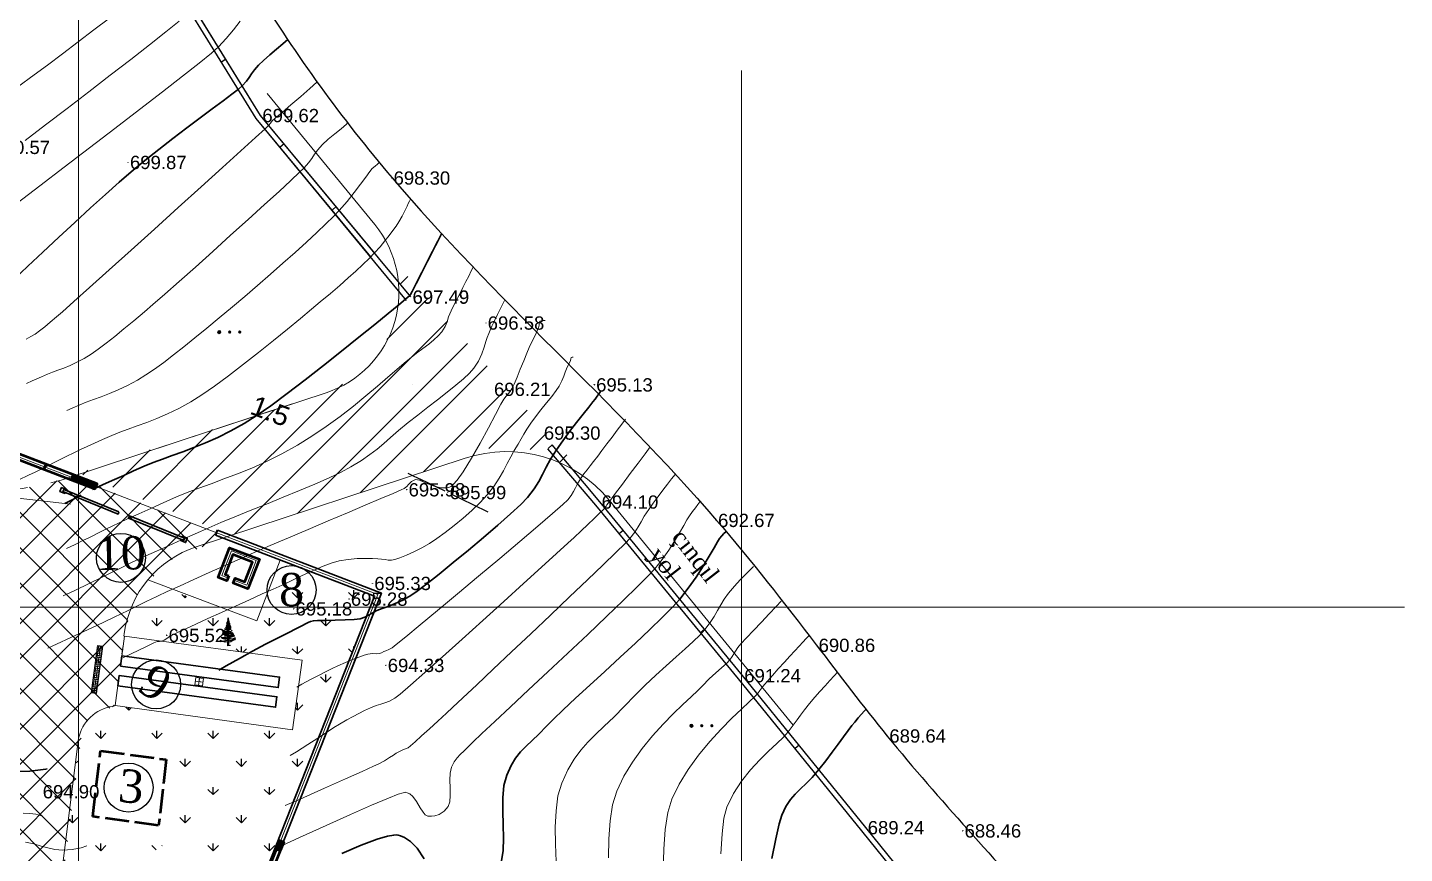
# Model space of a CAD drawing. Header units: feet. Extents: x 3381 to 1374491, y 675186 to 8751562.
# Drawn here: x 686548.5 to 686652.3, y 4375392.6 to 4375454.9 of the extents above; entities that cross this region are included whole.
import ezdxf

# ---------------------------------------------------------------- set-up
doc = ezdxf.new("R2010")
doc.units = ezdxf.units.FT
doc.header["$MEASUREMENT"] = 0
doc.header["$PDMODE"] = 34
doc.header["$PDSIZE"] = 0.01
for name, pattern in [('ACAD_ISO02W100', [15, 12, -3]), ('ACAD_ISO03W100', [30, 12, -18]), ('DUZ', [0])]:
    doc.linetypes.add(name, pattern=pattern)
doc.layers.get('0').update_dxf_attribs({"linetype": 'CONTINUOUS'})
for name, color, linetype in [('0_Point_Height', 2, 'CONTINUOUS'), ('0_Point_Point', 7, 'CONTINUOUS'), ('Aqaclar', 3, 'CONTINUOUS'), ('col bitkisi', 7, 'CONTINUOUS'), ('Layer8', 7, 'CONTINUOUS'), ('Lep-Stolb', 7, 'CONTINUOUS'), ('Yazilar', 7, 'CONTINUOUS'), ('yol', 7, 'CONTINUOUS')]:
    doc.layers.add(name, color=color, linetype=linetype)
for name, color, linetype, lineweight in [('ANA HORIZONTAL', 24, 'CONTINUOUS', 30), ('das tikili', 5, 'CONTINUOUS', 0), ('HORIZANTAL', 24, 'CONTINUOUS', 13), ('km setka', 170, 'CONTINUOUS', 15)]:
    doc.layers.add(name, color=color, linetype=linetype, lineweight=lineweight)
doc.styles.get("Standard").update_dxf_attribs({"font": 'arial.ttf', "height": 2.5})
doc.styles.add('style5', font='ariall.ttf', dxfattribs={"height": 400})

# ---------------------------------------------------------------- blocks, each defined once
blk = doc.blocks.new('gho09')
at = {"layer": 'yol', "lineweight": 20, "ltscale": 0.4}
h = blk.add_hatch(dxfattribs=at)
h.set_pattern_fill('ANGLE', color=256, scale=0.02)
h.set_pattern_definition([(0, (0, 0), (0, 0.1397), [0.1016, -0.0381]), (90, (0, 0), (-0.1397, 0), [0.1016, -0.0381])])
h.paths.add_polyline_path([(6099.17, 5735.75), (6095.58, 5735.75), (6095.58, 5736.15), (6099.17, 5736.15)])
for points in [[(6099.17, 5735.75), (6095.58, 5735.75), (6095.58, 5736.15), (6099.17, 5736.15)], [(6097.79, 5728.49), (6097.22, 5728.49), (6097.22, 5727.9), (6097.79, 5727.9)]]:
    blk.add_lwpolyline(points, close=True, dxfattribs=at)
at = {"layer": 'yol', "lineweight": 30, "ltscale": 0.4}
for points in [[(6096.36, 5734.22), (6096.36, 5722.22), (6097.16, 5722.22), (6097.16, 5734.22)], [(6097.86, 5734.22), (6097.86, 5722.22), (6098.66, 5722.22), (6098.66, 5734.22)]]:
    blk.add_lwpolyline(points, close=True, dxfattribs=at)
at = {"layer": 'yol', "lineweight": 20, "ltscale": 0.4}
blk.add_lwpolyline([(6097.51, 5728.49), (6097.51, 5727.9), (6097.51, 5728.2), (6097.79, 5728.2), (6097.22, 5728.2)], dxfattribs=at)

msp = doc.modelspace()

# ---------------------------------------------------------------- hatches: boundary and pattern name
at = {"lineweight": 15}
h = msp.add_hatch(dxfattribs=at)
h.set_pattern_fill('ANSI31', scale=18)
h.set_pattern_definition([(45, (3.5065, 27.466), (-1.5909902577, 1.5909902577), [])])
edge = h.paths.add_edge_path()
edge.add_line((686551.918, 4375421.167), (686570.985, 4375427.349))
edge.add_line((686570.985, 4375427.349), (686573.404, 4375428.64))
edge.add_line((686573.404, 4375428.64), (686575.36, 4375430.861))
edge.add_line((686575.36, 4375430.861), (686576.165, 4375432.717))
edge.add_line((686576.165, 4375432.717), (686576.98, 4375434.412))
edge.add_line((686576.98, 4375434.412), (686576.157, 4375437.207))
edge.add_line((686576.157, 4375437.207), (686590.437, 4375421.226))
edge.add_line((686590.437, 4375421.226), (686585.466, 4375423.481))
edge.add_line((686585.466, 4375423.481), (686582.274, 4375422.984))
edge.add_line((686582.274, 4375422.984), (686578.211, 4375421.339))
edge.add_line((686578.211, 4375421.339), (686563.797, 4375416.592))
edge.add_line((686563.797, 4375416.592), (686552.319, 4375421.296))
at = {"lineweight": 25}
h = msp.add_hatch(dxfattribs=at)
h.set_pattern_fill('GRASS', color=3, scale=3)
h.set_pattern_definition([(90, (3.5065, 27.466), (-2.121320343, 2.121320343), [0.5625, -3.680140689]), (45, (3.5065, 27.466), (-2.1213203436, 2.1213203436), [0.5625, -2.4375]), (135, (3.5065, 27.466), (-2.1213203436, -2.1213203436), [0.5625, -2.4375])])
edge = h.paths.add_edge_path(flags=16)
edge.add_arc((686469.241, 4375374.521), 3.56, 0, 360)
edge = h.paths.add_edge_path()
edge.add_line((686472.034, 4375376.729), (686476.571, 4375376.121))
edge.add_line((686476.571, 4375376.121), (686476.958, 4375379.01))
edge.add_line((686476.958, 4375379.01), (686469.631, 4375380))
edge.add_line((686469.631, 4375380), (686471.772, 4375395.856))
edge.add_line((686471.772, 4375395.856), (686480.145, 4375394.725))
edge.add_line((686480.145, 4375394.725), (686480.872, 4375400.108))
edge.add_line((686480.872, 4375400.108), (686476.22, 4375400.78))
edge.add_line((686476.22, 4375400.78), (686477.034, 4375406.421))
edge.add_line((686477.034, 4375406.421), (686485.156, 4375405.268))
edge.add_line((686485.156, 4375405.268), (686488.902, 4375432.383))
edge.add_line((686488.902, 4375432.383), (686488.995, 4375433.072))
edge.add_line((686488.995, 4375433.072), (686488.725, 4375432.579))
edge.add_line((686488.725, 4375432.579), (686451.187, 4375359.25))
edge.add_line((686451.187, 4375359.25), (686542.782, 4375331.373))
edge.add_line((686542.782, 4375331.373), (686574.64, 4375412.014))
edge.add_line((686574.64, 4375412.014), (686567.529, 4375414.735))
edge.add_line((686567.529, 4375414.735), (686565.775, 4375410.151))
edge.add_line((686565.775, 4375410.151), (686557.411, 4375413.085))
edge.add_arc((686716.84, 4375348.2), 172.127, 157.85455, 159.31778)
edge.add_line((686555.806, 4375408.992), (686569.171, 4375407.196))
edge.add_line((686569.171, 4375407.196), (686568.429, 4375401.948))
edge.add_line((686568.429, 4375401.948), (686555.1, 4375403.755))
edge.add_arc((686555.4, 4375400.614), 3.155, 95.46152, 167.5925)
edge.add_line((686552.319, 4375401.292), (686552.319, 4375400.337))
edge.add_line((686552.319, 4375400.337), (686553.986, 4375400.73))
edge.add_line((686553.986, 4375400.73), (686559.578, 4375399.751))
edge.add_line((686559.578, 4375399.751), (686557.628, 4375386.568))
edge.add_line((686557.628, 4375386.568), (686557.408, 4375386.568))
edge.add_line((686557.408, 4375386.568), (686552.319, 4375387.285))
edge.add_line((686552.319, 4375387.285), (686552.93, 4375392.653))
edge.add_line((686552.93, 4375392.653), (686558.033, 4375391.954))
edge.add_line((686558.033, 4375391.954), (686558.384, 4375394.516))
edge.add_line((686558.384, 4375394.516), (686553.204, 4375395.226))
edge.add_line((686553.204, 4375395.226), (686553.8, 4375400.314))
edge.add_line((686553.8, 4375400.314), (686552.219, 4375400.105))
edge.add_line((686552.219, 4375400.105), (686550.163, 4375384.139))
edge.add_line((686550.163, 4375384.139), (686558.899, 4375382.93))
edge.add_line((686558.899, 4375382.93), (686558.069, 4375375.574))
edge.add_line((686558.069, 4375375.574), (686549.285, 4375376.789))
edge.add_line((686549.285, 4375376.789), (686548.906, 4375374.139))
edge.add_line((686548.906, 4375374.139), (686542.779, 4375374.943))
edge.add_arc((686542.342, 4375364.952), 10, 87.49935, 110.7786)
edge.add_line((686538.795, 4375374.302), (686548.544, 4375372.875))
edge.add_line((686548.544, 4375372.875), (686547.917, 4375369.381))
edge.add_line((686547.917, 4375369.381), (686544.607, 4375369.907))
edge.add_line((686544.607, 4375369.907), (686545, 4375372.981))
edge.add_line((686545, 4375372.981), (686542.469, 4375373.316))
edge.add_line((686542.469, 4375373.316), (686542.064, 4375370.254))
edge.add_line((686542.064, 4375370.254), (686538.74, 4375370.694))
edge.add_line((686538.74, 4375370.694), (686539.093, 4375373.791))
edge.add_line((686539.093, 4375373.791), (686538.298, 4375374.098))
edge.add_arc((686542.512, 4375364.739), 10.263, 114.23947, 179.00955)
edge.add_line((686532.25, 4375364.917), (686531.9, 4375362.281))
edge.add_line((686531.9, 4375362.281), (686528.914, 4375362.608))
edge.add_line((686528.914, 4375362.608), (686528.033, 4375357.745))
edge.add_line((686528.033, 4375357.745), (686519.324, 4375358.958))
edge.add_line((686519.324, 4375358.958), (686520.011, 4375363.859))
edge.add_line((686520.011, 4375363.859), (686513.085, 4375364.778))
edge.add_line((686513.085, 4375364.778), (686512.673, 4375361.668))
edge.add_line((686512.673, 4375361.668), (686486.043, 4375365.261))
edge.add_line((686486.043, 4375365.261), (686475.323, 4375366.805))
edge.add_line((686475.323, 4375366.805), (686476.371, 4375374.635))
edge.add_line((686476.371, 4375374.635), (686472.751, 4375375.12))
edge.add_arc((686469.241, 4375374.521), 3.56, 9.68796, 38.34339)
at = {"lineweight": 13}
h = msp.add_hatch(dxfattribs=at)
h.set_pattern_fill('ANSI37', color=256, scale=15)
h.set_pattern_definition([(45, (0, 0), (-1.3258252147, 1.3258252147), []), (135, (0, 0), (-1.3258252147, -1.3258252147), [])])
h.paths.add_polyline_path([(686533.845, 4375421.291), (686544.492, 4375419.866), (686545.997, 4375419.632), (686545.856, 4375419.847), (686548.297, 4375420.17), (686551.002, 4375420.769), (686553.549, 4375420.105), (686553.846, 4375420.27), (686561.937, 4375417.089), (686563.195, 4375416.394), (686559.012, 4375414.621), (686556.888, 4375412.335), (686556.17, 4375410.995), (686554.985, 4375403.728), (686553.218, 4375402.894), (686552.623, 4375402.12), (686548.89, 4375374.023), (686527.156, 4375376.859), (686527.724, 4375378.154), (686528.151, 4375380.299)])
at = {"lineweight": 50}
h = msp.add_hatch(dxfattribs=at)
h.set_pattern_fill('ANSI31', scale=0.3, angle=-12.65827)
h.set_pattern_definition([(32.3417294339, (-940823.23267, 255872.74225), (-0.02006129345044, 0.03168271618873), [])])
h.paths.add_polyline_path([(686551.914, 4375421.154), (686553.68, 4375420.48), (686553.542, 4375420.108), (686551.783, 4375420.776)])
h = msp.add_hatch(dxfattribs=at)
h.set_pattern_fill('ANSI31', scale=0.3, angle=76.62879)
h.set_pattern_definition([(121.628787469, (4785547.4486, 2696884.803672), (-0.03192988339517, -0.01966551668202), [])])
h.paths.add_polyline_path([(686567.16, 4375392.945), (686567.431, 4375393.597), (686567.789, 4375393.455), (686567.537, 4375392.81)])
at = {"layer": 'col bitkisi', "ltscale": 1.5}
h = msp.add_hatch(color=256, dxfattribs=at)
edge = h.paths.add_edge_path()
edge.add_arc((686562.933, 4375431.927), 0.125, 0, 360)
h = msp.add_hatch(color=256, dxfattribs=at)
edge = h.paths.add_edge_path()
edge.add_arc((686563.715, 4375431.927), 0.125, 0, 360)
h = msp.add_hatch(color=256, dxfattribs=at)
edge = h.paths.add_edge_path()
edge.add_arc((686564.474, 4375431.927), 0.125, 0, 360)
h = msp.add_hatch(color=256, dxfattribs=at)
edge = h.paths.add_edge_path()
edge.add_arc((686598.539, 4375402.242), 0.125, 0, 360)
h = msp.add_hatch(color=256, dxfattribs=at)
edge = h.paths.add_edge_path()
edge.add_arc((686599.321, 4375402.242), 0.125, 0, 360)
h = msp.add_hatch(color=256, dxfattribs=at)
edge = h.paths.add_edge_path()
edge.add_arc((686600.08, 4375402.242), 0.125, 0, 360)

# ---------------------------------------------------------------- linework, layer by layer
at = {"linetype": 'Continuous'}
for p, q in [((686563.434, 4375452.5, 716.5), (686563.101, 4375452.279, 716.5)), ((686567.82, 4375446.122, 716.5), (686567.516, 4375445.863, 716.5)), ((686571.739, 4375441.389, 716.5), (686571.434, 4375441.13, 716.5)), ((686588.038, 4375423.412, 716.5), (686587.734, 4375423.153, 716.5)), ((686593.404, 4375416.97, 716.5), (686593.1, 4375416.711, 716.5)), ((686599.53, 4375409.51, 716.5), (686599.225, 4375409.251, 716.5)), ((686606.658, 4375400.776, 716.5), (686606.353, 4375400.516, 716.5))]:
    msp.add_line(p, q, dxfattribs=at)
at = {"color": 7, "lineweight": 18}
for p, q in [((686568.415, 4375426.503, 1091.453), (686551.002, 4375420.769, 1091.453)), ((686555.669, 4375408.291, 1168.853), (686555.581, 4375407.632, 1168.853))]:
    msp.add_line(p, q, dxfattribs=at)
at = {"color": 7, "lineweight": 50}
for p, q in [((686549.843, 4375421.95, 716.5), (686549.708, 4375421.586, 716.5)), ((686553.443, 4375420.554, 716.5), (686553.3, 4375420.181, 716.5))]:
    msp.add_line(p, q, dxfattribs=at)
at = {"color": 3, "lineweight": 30}
msp.add_line((686553.443, 4375420.554, 716.5), (686553.3, 4375420.181, 1168.853), dxfattribs=at)
at = {"color": 7, "lineweight": 30}
for p, q in [((686563.118, 4375417.598, 1168.853), (686563.116, 4375417.595, 1168.853)), ((686562.786, 4375416.979, 716.5), (686562.643, 4375416.605, 716.5))]:
    msp.add_line(p, q, dxfattribs=at)
at = {"color": 7, "lineweight": 40}
msp.add_line((686562.782, 4375416.98, 716.5), (686562.639, 4375416.607, 1168.853), dxfattribs=at)
at = {"linetype": 'Continuous'}
for points, elevation in [([(686577.059, 4375434.316), (686565.714, 4375448.02), (686556.83, 4375462.428), (686545.019, 4375482.457), (686534.999, 4375499.396), (686523.872, 4375517.531), (686511.526, 4375538.079)], 1413.985), ([(686574.357, 4375437.6), (686565.719, 4375448.033), (686556.835, 4375462.441), (686545.024, 4375482.47), (686535.004, 4375499.409), (686523.877, 4375517.544), (686511.531, 4375538.092)], 1413.985), ([(686577.367, 4375434.571), (686566.04, 4375448.253), (686557.172, 4375462.634), (686545.363, 4375482.66), (686535.341, 4375499.602), (686524.214, 4375517.738), (686511.869, 4375538.285)], 1413.985), ([(686574.636, 4375437.889), (686566.045, 4375448.266), (686557.177, 4375462.647), (686545.368, 4375482.673), (686535.346, 4375499.615), (686524.219, 4375517.751), (686511.874, 4375538.298)], 1413.985), ([(686635.092, 4375364.97), (686611.389, 4375394.318), (686602.079, 4375405.775), (686591.327, 4375418.869), (686587.703, 4375423.127)], 1403.696), ([(686635.413, 4375365.209), (686611.7, 4375394.57), (686602.389, 4375406.028), (686591.635, 4375419.124), (686588.045, 4375423.418)], 1403.696)]:
    msp.add_lwpolyline(points, dxfattribs=dict(at, elevation=elevation))
at = {"color": 7, "lineweight": 18}
for points, elevation in [([(686566.536, 4375449.924), (686574.665, 4375440.025, -0.5270439), (686570.985, 4375427.349), (686558.065, 4375423.095)], 1091.453), ([(686606.216, 4375402.277), (686592.338, 4375419.245, 0.3102464), (686581.47, 4375422.412), (686561.195, 4375415.735, 0.2872937), (686555.769, 4375409.203), (686555.742, 4375409.001)], 1407), ([(686548.906, 4375374.139), (686552.319, 4375401.292, -0.3122033), (686554.87, 4375403.701), (686555.1, 4375403.755)], 716.5)]:
    msp.add_lwpolyline(points, format="xyb", dxfattribs=dict(at, elevation=elevation))
at = {"color": 7, "lineweight": 30, "elevation": 716.5}
for points in [[(686562.786, 4375416.979), (686575.161, 4375412.243), (686543.018, 4375330.883), (686450.613, 4375359.007), (686493.804, 4375443.379), (686553.443, 4375420.554)], [(686562.643, 4375416.605), (686574.64, 4375412.014), (686542.782, 4375331.373), (686451.187, 4375359.25), (686493.996, 4375442.877), (686553.3, 4375420.181)]]:
    msp.add_lwpolyline(points, dxfattribs=at)
at = {"color": 1, "lineweight": 0, "elevation": 716.5}
msp.add_lwpolyline([(686450.9, 4375359.128), (686493.9, 4375443.128), (686574.9, 4375412.128), (686542.9, 4375331.128)], close=True, dxfattribs=at)
at = {"color": 7, "lineweight": 50, "elevation": 716.5}
for points in [[(686553.553, 4375420.114), (686553.727, 4375420.475), (686528.404, 4375430.157), (686489.51, 4375434.99), (686454.464, 4375366.527), (686552.013, 4375353.539), (686567.79, 4375393.455), (686567.431, 4375393.597), (686551.754, 4375353.992), (686455.1, 4375366.829), (686489.789, 4375434.557), (686528.304, 4375429.783), (686553.553, 4375420.114)], [(686551.914, 4375421.154), (686553.68, 4375420.48), (686553.542, 4375420.108), (686551.784, 4375420.778), (686551.914, 4375421.154)], [(686567.16, 4375392.945), (686567.431, 4375393.597), (686567.789, 4375393.455), (686567.535, 4375392.81), (686567.16, 4375392.945)]]:
    msp.add_lwpolyline(points, dxfattribs=at)
at = {"color": 7, "lineweight": 18}
for points, elevation in [([(686577.47, 4375427.978), (686577.47, 4375427.978)], 716.5), ([(686557.544, 4375413.249), (686565.775, 4375410.151), (686567.529, 4375414.735)], 1412)]:
    msp.add_lwpolyline(points, dxfattribs=dict(at, elevation=elevation))
at = {"color": 7, "linetype": 'DUZ', "lineweight": 30, "elevation": 4750.661}
for points in [[(686551.367, 4375419.988), (686551.395, 4375420.056), (686551.035, 4375420.202), (686550.915, 4375419.902), (686551.274, 4375419.757), (686551.3, 4375419.822)], [(686560.126, 4375416.453), (686560.16, 4375416.537), (686560.52, 4375416.392), (686560.383, 4375416.052), (686560.023, 4375416.198), (686560.058, 4375416.285)]]:
    msp.add_lwpolyline(points, dxfattribs=at)
for points in [[(686555.365, 4375418.371), (686555.297, 4375418.203), (686551.128, 4375419.898), (686551.197, 4375420.067)], [(686560.318, 4375416.375), (686560.25, 4375416.207), (686556.082, 4375417.902), (686556.15, 4375418.07)]]:
    msp.add_lwpolyline(points, close=True, dxfattribs=at)
at = {"color": 7, "linetype": 'DUZ', "lineweight": 50, "elevation": 1412, "flags": 128}
msp.add_lwpolyline([(686563.65, 4375413.55), (686563.507, 4375413.176), (686562.853, 4375413.427), (686563.711, 4375415.668), (686565.952, 4375414.81), (686565.094, 4375412.569), (686563.974, 4375412.998), (686564.117, 4375413.371), (686564.864, 4375413.085), (686565.436, 4375414.58), (686563.941, 4375415.152), (686563.369, 4375413.657), (686563.65, 4375413.55)], dxfattribs=at)
at = {"color": 7, "linetype": 'DUZ', "lineweight": 13, "elevation": 1412}
msp.add_lwpolyline([(686564.069, 4375413.201), (686565.003, 4375412.844), (686565.718, 4375414.712), (686563.85, 4375415.427), (686563.135, 4375413.559), (686563.602, 4375413.38)], dxfattribs=at)
at = {"color": 7, "lineweight": 15, "elevation": 1647.685}
msp.add_lwpolyline([(686555.484, 4375406.73), (686555.791, 4375408.994), (686569.171, 4375407.196), (686568.459, 4375401.944), (686555.081, 4375403.758), (686555.39, 4375406.037)], dxfattribs=at)
at = {"color": 7, "linetype": 'ACAD_ISO02W100', "lineweight": 50, "ltscale": 0.15, "elevation": 959.671}
msp.add_lwpolyline([(686553.974, 4375400.361), (686558.929, 4375399.684), (686558.354, 4375394.716), (686553.398, 4375395.393), (686553.974, 4375400.361)], dxfattribs=at)
at = {"color": 7, "linetype": 'DUZ', "lineweight": 25}
for centre in [(686555.516, 4375414.898, 1413), (686568.381, 4375412.477, 2107), (686558.162, 4375405.357, 2338.685), (686556.091, 4375397.575, 225.961)]:
    msp.add_circle(centre, 1.846, dxfattribs=at)
at = {"color": 7, "linetype": 'ACAD_ISO03W100', "lineweight": 18, "ltscale": 0.1}
msp.add_arc((686544.492, 4375443.781, 1091.453), 23.915, 269.48545, 285.79681, dxfattribs=at)
at = {"linetype": 'Continuous'}
msp.add_open_spline([(686510.012, 4375551.6, 716.5), (686514.032, 4375544.122, 716.5), (686521.585, 4375530.68, 716.5), (686534.891, 4375512.364, 716.5), (686545.662, 4375492.166, 716.5), (686556.625, 4375474.281, 716.5), (686565.753, 4375456.877, 716.5), (686579.168, 4375438.356, 716.5), (686595.768, 4375424.067, 716.5), (686607.303, 4375409.23, 716.5), (686615.233, 4375398.748, 716.5), (686626.551, 4375386.829, 716.5), (686634.8, 4375376.137, 716.5), (686639.244, 4375370.377, 716.5)], degree=3, knots=[15.2685926, 15.2685926, 15.2685926, 15.2685926, 40.7232097, 61.4623304, 83.0549787, 109.2907167, 124.3927439, 141.9627176, 177.5330077, 189.5588214, 198.2764878, 216.9554477, 238.7688662, 238.7688662, 238.7688662, 238.7688662], dxfattribs=at)
at = {"layer": '0_Point_Point'}
for p in [(686566.045, 4375448.266, 1416.117), (686556.059, 4375444.731, 1416.372), (686575.939, 4375443.555, 1414.803), (686583.038, 4375432.62, 1413.081), (686591.218, 4375427.958, 1411.626), (686583.514, 4375427.623, 1412.712), (686577.071, 4375420.046, 1412.476), (686580.166, 4375419.836, 1412.488), (686591.635, 4375419.124, 1410.601), (686600.414, 4375417.737, 1409.169), (686574.485, 4375412.984, 1411.834), (686572.717, 4375411.802, 1411.783), (686568.547, 4375411.065, 1411.681), (686558.967, 4375409.063, 1412.024), (686607.996, 4375408.32, 1407.362), (686575.499, 4375406.805, 1410.834), (686602.389, 4375406.028, 1407.744), (686613.332, 4375401.485, 1406.136), (686611.7, 4375394.57, 1405.736), (686619.004, 4375394.326, 1404.963)]:
    msp.add_point(p, dxfattribs=at)
at = {"layer": 'ANA HORIZONTAL', "color": 32, "lineweight": 30}
for points, elevation in [([(686547.426, 4375435.891), (686548.487, 4375436.885), (686549.632, 4375437.957), (686550.825, 4375439.072), (686552.031, 4375440.194), (686553.215, 4375441.284), (686554.341, 4375442.308), (686555.374, 4375443.228), (686556.28, 4375444.009), (686557.304, 4375444.854), (686558.367, 4375445.699), (686559.439, 4375446.529), (686560.489, 4375447.327), (686561.488, 4375448.076), (686562.405, 4375448.759), (686563.212, 4375449.36), (686563.877, 4375449.862), (686564.372, 4375450.249), (686564.666, 4375450.503), (686564.971, 4375450.835), (686565.186, 4375451.125), (686565.371, 4375451.402), (686565.583, 4375451.696), (686565.879, 4375452.039), (686566.255, 4375452.402), (686566.74, 4375452.828), (686567.258, 4375453.266), (686567.735, 4375453.665), (686568.094, 4375453.975)], 1416.5), ([(686584.225, 4375392.058), (686584.34, 4375392.842), (686584.363, 4375393.764), (686584.337, 4375394.77), (686584.306, 4375395.804), (686584.312, 4375396.811), (686584.398, 4375397.736), (686584.607, 4375398.523), (686584.937, 4375399.233), (686585.284, 4375399.798), (686585.656, 4375400.268), (686586.065, 4375400.693), (686586.519, 4375401.124), (686587.029, 4375401.61), (686587.605, 4375402.202), (686588.127, 4375402.731), (686588.878, 4375403.45), (686589.809, 4375404.319), (686590.87, 4375405.297), (686592.009, 4375406.343), (686593.175, 4375407.417), (686594.32, 4375408.478), (686595.391, 4375409.486), (686596.339, 4375410.401), (686597.112, 4375411.181), (686597.662, 4375411.786), (686598.302, 4375412.608), (686598.894, 4375413.456), (686599.424, 4375414.281), (686599.878, 4375415.033), (686600.243, 4375415.661), (686600.504, 4375416.117), (686600.648, 4375416.349), (686600.833, 4375416.563), (686600.996, 4375416.728), (686601.123, 4375416.857)], 1409), ([(686547.49, 4375398.797), (686548.648, 4375398.824), (686549.844, 4375398.957), (686549.96, 4375398.983)], 1411.5), ([(686572.183, 4375392.606), (686573.63, 4375393.23), (686574.849, 4375393.693), (686575.628, 4375393.923), (686576.083, 4375394.001), (686576.318, 4375394.004), (686576.414, 4375393.99), (686576.587, 4375393.944), (686576.912, 4375393.81), (686577.35, 4375393.519), (686577.855, 4375392.999), (686578.394, 4375392.217)], 1409)]:
    msp.add_lwpolyline(points, dxfattribs=dict(at, elevation=elevation))
at = {"layer": 'ANA HORIZONTAL', "color": 16, "lineweight": 30}
for points, elevation in [([(686553.36, 4375420.043), (686553.846, 4375420.27), (686554.404, 4375420.526), (686555.031, 4375420.811), (686555.721, 4375421.121), (686556.468, 4375421.455), (686557.269, 4375421.809), (686557.932, 4375422.083), (686558.638, 4375422.348), (686559.388, 4375422.616), (686560.181, 4375422.901), (686561.018, 4375423.216), (686561.899, 4375423.574), (686562.825, 4375423.988), (686563.796, 4375424.47), (686564.812, 4375425.034), (686565.71, 4375425.606), (686566.808, 4375426.374), (686568.055, 4375427.293), (686569.396, 4375428.315), (686570.78, 4375429.394), (686572.152, 4375430.481), (686573.459, 4375431.531), (686574.65, 4375432.497), (686575.669, 4375433.331), (686576.465, 4375433.986), (686576.984, 4375434.416), (686577.173, 4375434.573), (686577.24, 4375434.632), (686577.293, 4375434.681), (686577.346, 4375434.749), (686577.471, 4375434.991), (686577.786, 4375435.6), (686578.205, 4375436.414), (686578.645, 4375437.27), (686579.021, 4375438.005), (686579.25, 4375438.456), (686579.417, 4375438.777), (686579.552, 4375439.025), (686579.673, 4375439.278), (686579.698, 4375439.343)], 1414), ([(686562.891, 4375406.423), (686563.447, 4375406.76), (686564.444, 4375407.316), (686565.448, 4375407.862), (686566.421, 4375408.38), (686567.322, 4375408.851), (686568.114, 4375409.259), (686568.755, 4375409.584), (686569.208, 4375409.811), (686569.433, 4375409.92), (686569.642, 4375410.021), (686569.812, 4375410.094), (686570.033, 4375410.155), (686570.348, 4375410.177), (686570.934, 4375410.189), (686571.669, 4375410.2), (686572.432, 4375410.218), (686573.098, 4375410.253), (686573.547, 4375410.312), (686573.918, 4375410.433), (686574.195, 4375410.574), (686574.468, 4375410.736), (686574.824, 4375410.92), (686575.209, 4375411.076), (686575.67, 4375411.245), (686576.194, 4375411.448), (686576.768, 4375411.71), (686577.378, 4375412.052), (686577.845, 4375412.38), (686578.578, 4375412.939), (686579.511, 4375413.677), (686580.579, 4375414.541), (686581.717, 4375415.48), (686582.86, 4375416.441), (686583.942, 4375417.372), (686584.898, 4375418.221), (686585.663, 4375418.935), (686586.171, 4375419.463), (686586.675, 4375420.105), (686587.036, 4375420.667), (686587.318, 4375421.197), (686587.589, 4375421.737), (686587.912, 4375422.335), (686588.354, 4375423.035), (686588.836, 4375423.718), (686589.357, 4375424.423), (686589.882, 4375425.111), (686590.373, 4375425.74), (686590.793, 4375426.271), (686591.104, 4375426.662), (686591.269, 4375426.872), (686591.441, 4375427.101), (686591.581, 4375427.288), (686591.69, 4375427.434)], 1411.5), ([(686551.291, 4375419), (686551.491, 4375419.096), (686551.842, 4375419.277), (686552.159, 4375419.446), (686552.508, 4375419.63)], 1414), ([(686604.614, 4375392.235), (686604.907, 4375393.722), (686605.161, 4375394.837), (686605.359, 4375395.495), (686605.673, 4375396.153), (686606.011, 4375396.667), (686606.376, 4375397.091), (686606.77, 4375397.477), (686607.196, 4375397.877), (686607.658, 4375398.343), (686608.158, 4375398.93), (686608.669, 4375399.592), (686609.157, 4375400.237), (686609.61, 4375400.845), (686610.017, 4375401.397), (686610.367, 4375401.873), (686610.65, 4375402.251), (686610.855, 4375402.514), (686611.126, 4375402.833), (686611.369, 4375403.103), (686611.578, 4375403.329), (686611.748, 4375403.515)], 1406.5)]:
    msp.add_lwpolyline(points, dxfattribs=dict(at, elevation=elevation))
at = {"layer": 'Aqaclar', "color": 3, "elevation": 716.5}
msp.add_lwpolyline([(686563.784, 4375408.286), (686563.572, 4375408.279), (686563.575, 4375408.573), (686563.368, 4375408.55), (686563.158, 4375408.625), (686563.008, 4375408.679), (686563.158, 4375408.625), (686563.033, 4375408.598), (686563.158, 4375408.625), (686563.412, 4375408.679), (686563.577, 4375408.686), (686563.575, 4375408.573), (686563.621, 4375408.578), (686563.625, 4375408.281), (686563.621, 4375408.578), (686563.797, 4375408.598), (686563.964, 4375408.692), (686564.132, 4375408.736), (686563.964, 4375408.692), (686564.157, 4375408.801), (686563.964, 4375408.692), (686563.822, 4375408.655), (686563.619, 4375408.685), (686563.621, 4375408.578), (686563.619, 4375408.685), (686563.601, 4375408.687), (686563.577, 4375408.686), (686563.578, 4375408.809), (686563.576, 4375408.809), (686563.406, 4375408.768), (686563.147, 4375408.841), (686563.406, 4375408.768), (686563.576, 4375408.809), (686563.578, 4375408.809), (686563.579, 4375408.855), (686563.57, 4375408.857), (686563.355, 4375408.906), (686563.485, 4375408.877), (686563.412, 4375408.865), (686563.083, 4375408.898), (686563.412, 4375408.865), (686563.485, 4375408.877), (686563.579, 4375408.891), (686563.579, 4375408.855), (686563.579, 4375408.891), (686563.617, 4375408.897), (686563.619, 4375408.685), (686563.618, 4375408.809), (686563.62, 4375408.809), (686563.923, 4375408.776), (686564.126, 4375408.865), (686563.923, 4375408.776), (686563.618, 4375408.809), (686563.617, 4375408.897), (686563.728, 4375408.914), (686564.025, 4375409.124), (686563.762, 4375408.939), (686563.785, 4375408.93), (686564.069, 4375409.027), (686563.785, 4375408.93), (686563.677, 4375408.971), (686563.616, 4375408.98), (686563.617, 4375408.897), (686563.616, 4375408.98), (686563.581, 4375408.986), (686563.579, 4375408.891), (686563.581, 4375408.986), (686563.317, 4375409.027), (686563.581, 4375408.986), (686563.581, 4375409.035), (686563.513, 4375409.035), (686563.191, 4375409.157), (686563.513, 4375409.035), (686563.581, 4375409.035), (686563.583, 4375409.138), (686563.494, 4375409.1), (686563.285, 4375409.149), (686563.494, 4375409.1), (686563.614, 4375409.151), (686563.615, 4375409.035), (686563.581, 4375409.035), (686563.615, 4375409.035), (686563.616, 4375408.98), (686563.615, 4375409.035), (686563.696, 4375409.035), (686563.895, 4375409.168), (686563.987, 4375409.23), (686563.895, 4375409.168), (686563.917, 4375409.165), (686564.012, 4375409.181), (686563.917, 4375409.165), (686563.759, 4375409.189), (686563.732, 4375409.202), (686563.614, 4375409.151), (686563.732, 4375409.202), (686563.911, 4375409.278), (686563.732, 4375409.202), (686563.671, 4375409.23), (686563.778, 4375409.254), (686563.671, 4375409.23), (686563.601, 4375409.262), (686563.612, 4375409.257), (686563.613, 4375409.217), (686563.671, 4375409.23), (686563.613, 4375409.217), (686563.614, 4375409.151), (686563.613, 4375409.217), (686563.583, 4375409.211), (686563.583, 4375409.138), (686563.583, 4375409.211), (686563.488, 4375409.189), (686563.311, 4375409.197), (686563.488, 4375409.189), (686563.583, 4375409.211), (686563.585, 4375409.302), (686563.639, 4375409.295), (686563.612, 4375409.298), (686563.612, 4375409.257), (686563.612, 4375409.298), (686563.585, 4375409.302), (686563.412, 4375409.327), (686563.279, 4375409.432), (686563.412, 4375409.327), (686563.476, 4375409.318), (686563.412, 4375409.278), (686563.241, 4375409.319), (686563.412, 4375409.278), (686563.476, 4375409.318), (686563.586, 4375409.386), (686563.585, 4375409.302), (686563.612, 4375409.298), (686563.611, 4375409.362), (686563.772, 4375409.319), (686563.911, 4375409.44), (686563.772, 4375409.319), (686563.611, 4375409.362), (686563.61, 4375409.443), (686563.797, 4375409.529), (686563.57, 4375409.424), (686563.387, 4375409.489), (686563.57, 4375409.424), (686563.586, 4375409.432), (686563.586, 4375409.386), (686563.588, 4375409.544), (686563.57, 4375409.537), (686563.481, 4375409.529), (686563.336, 4375409.554), (686563.481, 4375409.529), (686563.57, 4375409.537), (686563.588, 4375409.544), (686563.609, 4375409.551), (686563.61, 4375409.443), (686563.609, 4375409.551), (686563.829, 4375409.627), (686563.723, 4375409.59), (686563.797, 4375409.586), (686563.646, 4375409.594), (686563.532, 4375409.651), (686563.589, 4375409.623), (686563.588, 4375409.544), (686563.609, 4375409.551), (686563.607, 4375409.645), (686563.481, 4375409.61), (686563.393, 4375409.683), (686563.481, 4375409.61), (686563.589, 4375409.64), (686563.589, 4375409.623), (686563.589, 4375409.64), (686563.69, 4375409.667), (686563.791, 4375409.748), (686563.69, 4375409.667), (686563.607, 4375409.645), (686563.607, 4375409.686), (686563.639, 4375409.683), (686563.766, 4375409.797), (686563.639, 4375409.683), (686563.607, 4375409.686), (686563.589, 4375409.688), (686563.589, 4375409.64), (686563.589, 4375409.688), (686563.45, 4375409.699), (686563.589, 4375409.688), (686563.59, 4375409.703), (686563.462, 4375409.789), (686563.59, 4375409.703), (686563.591, 4375409.815), (686563.595, 4375409.813), (686563.481, 4375409.861), (686563.595, 4375409.813), (686563.702, 4375409.878), (686563.605, 4375409.819), (686563.607, 4375409.686), (686563.606, 4375409.753), (686563.747, 4375409.845), (686563.606, 4375409.753), (686563.604, 4375409.889), (686563.664, 4375409.902), (686563.721, 4375409.967), (686563.664, 4375409.902), (686563.604, 4375409.889), (686563.592, 4375409.886), (686563.591, 4375409.815), (686563.592, 4375409.886), (686563.551, 4375409.878), (686563.5, 4375409.942), (686563.551, 4375409.878), (686563.592, 4375409.886), (686563.593, 4375409.98), (686563.481, 4375410.007), (686563.614, 4375409.975), (686563.702, 4375410.023), (686563.614, 4375409.975), (686563.603, 4375409.977), (686563.604, 4375409.889), (686563.603, 4375409.977), (686563.603, 4375410.022), (686563.683, 4375410.064), (686563.603, 4375410.022), (686563.602, 4375410.094), (686563.633, 4375410.088), (686563.602, 4375410.094), (686563.551, 4375410.104), (686563.595, 4375410.096), (686563.593, 4375409.98), (686563.594, 4375410.024), (686563.551, 4375410.031), (686563.594, 4375410.024), (686563.594, 4375410.054), (686563.519, 4375410.08), (686563.594, 4375410.054), (686563.595, 4375410.096), (686563.595, 4375410.135), (686563.57, 4375410.145), (686563.601, 4375410.133), (686563.633, 4375410.121), (686563.658, 4375410.088), (686563.645, 4375410.105), (686563.677, 4375410.129), (686563.633, 4375410.096), (686563.645, 4375410.105), (686563.633, 4375410.121), (686563.601, 4375410.133), (686563.602, 4375410.094), (686563.601, 4375410.133), (686563.601, 4375410.195), (686563.639, 4375410.226), (686563.606, 4375410.199), (686563.627, 4375410.185), (686563.606, 4375410.199), (686563.596, 4375410.205), (686563.551, 4375410.234), (686563.596, 4375410.205), (686563.597, 4375410.265), (686563.57, 4375410.299), (686563.597, 4375410.265), (686563.598, 4375410.387), (686563.6, 4375410.202), (686563.601, 4375410.195), (686563.6, 4375410.202), (686563.596, 4375410.205), (686563.596, 4375410.191), (686563.601, 4375410.195), (686563.589, 4375410.185), (686563.596, 4375410.191), (686563.595, 4375410.135)], dxfattribs=at)
at = {"layer": 'col bitkisi', "lineweight": 13, "ltscale": 1.5}
for centre in [(686562.933, 4375431.927, 716.5), (686598.539, 4375402.242, 716.5)]:
    msp.add_circle(centre, 0.125, dxfattribs=at)
at = {"layer": 'das tikili', "color": 32, "lineweight": 9, "elevation": 716.5}
msp.add_lwpolyline([(686551.703, 4375418.953), (686529.738, 4375421.458)], dxfattribs=at)
at = {"layer": 'HORIZANTAL', "color": 32, "linetype": 'Continuous', "lineweight": 13}
for points, elevation in [([(686547.675, 4375441.645), (686549.386, 4375442.948), (686551.232, 4375444.354), (686553.147, 4375445.815), (686555.065, 4375447.281), (686556.917, 4375448.702), (686558.638, 4375450.03), (686560.16, 4375451.215), (686561.417, 4375452.208), (686562.341, 4375452.96), (686562.866, 4375453.422), (686563.458, 4375454.051), (686564.014, 4375454.711), (686564.516, 4375455.358)], 1417), ([(686547.733, 4375450.418), (686548.977, 4375451.328), (686549.968, 4375452.062), (686551.102, 4375452.913), (686552.283, 4375453.805), (686553.478, 4375454.712), (686554.65, 4375455.607)], 1418), ([(686548.28, 4375446.365), (686549.832, 4375447.549), (686551.454, 4375448.79), (686553.097, 4375450.051), (686554.712, 4375451.295), (686556.249, 4375452.486), (686557.661, 4375453.586), (686558.897, 4375454.558), (686559.91, 4375455.366)], 1417.5), ([(686548.376, 4375431.399), (686548.725, 4375431.581), (686549.034, 4375431.78), (686549.378, 4375432.031), (686549.761, 4375432.332), (686550.188, 4375432.681), (686550.663, 4375433.077), (686551.095, 4375433.454), (686551.951, 4375434.219), (686553.153, 4375435.297), (686554.62, 4375436.618), (686556.274, 4375438.108), (686558.035, 4375439.697), (686559.822, 4375441.312), (686561.558, 4375442.881), (686563.162, 4375444.332), (686564.554, 4375445.593), (686565.655, 4375446.592), (686566.386, 4375447.257), (686566.667, 4375447.515), (686566.796, 4375447.681), (686566.926, 4375447.847), (686567.156, 4375448.049), (686567.664, 4375448.482), (686568.339, 4375449.057), (686569.073, 4375449.686), (686569.755, 4375450.283), (686570.276, 4375450.759), (686570.304, 4375450.788)], 1416), ([(686548.387, 4375428.038), (686548.829, 4375428.248), (686549.176, 4375428.407), (686549.525, 4375428.561), (686549.973, 4375428.758), (686550.345, 4375428.908), (686550.752, 4375429.055), (686551.196, 4375429.216), (686551.676, 4375429.407), (686552.192, 4375429.644), (686552.746, 4375429.944), (686553.256, 4375430.264), (686553.806, 4375430.648), (686554.401, 4375431.093), (686555.042, 4375431.597), (686555.735, 4375432.159), (686556.484, 4375432.778), (686557.291, 4375433.451), (686557.925, 4375433.993), (686558.814, 4375434.772), (686559.901, 4375435.734), (686561.13, 4375436.831), (686562.445, 4375438.01), (686563.789, 4375439.221), (686565.106, 4375440.414), (686566.341, 4375441.536), (686567.436, 4375442.537), (686568.335, 4375443.367), (686568.983, 4375443.973), (686569.323, 4375444.307), (686569.658, 4375444.696), (686569.9, 4375445.026), (686570.112, 4375445.337), (686570.355, 4375445.667), (686570.691, 4375446.054), (686571.142, 4375446.477), (686571.643, 4375446.883), (686572.128, 4375447.262), (686572.531, 4375447.606), (686572.608, 4375447.695)], 1415.5), ([(686551.437, 4375426.016), (686551.823, 4375426.186), (686552.405, 4375426.442), (686552.903, 4375426.644), (686553.442, 4375426.841), (686554.022, 4375427.049), (686554.645, 4375427.284), (686555.31, 4375427.561), (686556.018, 4375427.897), (686556.768, 4375428.308), (686557.387, 4375428.691), (686558.044, 4375429.135), (686558.74, 4375429.638), (686559.48, 4375430.199), (686560.265, 4375430.816), (686561.099, 4375431.489), (686561.984, 4375432.216), (686562.923, 4375432.995), (686563.918, 4375433.825), (686564.858, 4375434.617), (686565.821, 4375435.442), (686566.786, 4375436.282), (686567.735, 4375437.119), (686568.647, 4375437.936), (686569.504, 4375438.715), (686570.285, 4375439.439), (686570.971, 4375440.089), (686571.542, 4375440.648), (686571.98, 4375441.098), (686572.567, 4375441.766), (686573.107, 4375442.439), (686573.582, 4375443.072), (686573.977, 4375443.617), (686574.273, 4375444.029), (686574.456, 4375444.262), (686574.679, 4375444.446), (686574.873, 4375444.578), (686574.988, 4375444.714)], 1415), ([(686547.809, 4375420.773), (686548.543, 4375421.129), (686549.04, 4375421.366), (686549.6, 4375421.635), (686550.039, 4375421.861), (686550.436, 4375422.074), (686550.874, 4375422.303), (686551.43, 4375422.579), (686551.95, 4375422.826), (686552.453, 4375423.06), (686552.966, 4375423.294), (686553.517, 4375423.541), (686554.131, 4375423.814), (686554.837, 4375424.125), (686555.428, 4375424.368), (686556.062, 4375424.603), (686556.74, 4375424.845), (686557.461, 4375425.108), (686558.226, 4375425.408), (686559.036, 4375425.759), (686559.891, 4375426.175), (686560.79, 4375426.671), (686561.611, 4375427.19), (686562.569, 4375427.858), (686563.628, 4375428.637), (686564.747, 4375429.493), (686565.887, 4375430.389), (686567.01, 4375431.288), (686568.076, 4375432.155), (686569.047, 4375432.953), (686569.883, 4375433.646), (686570.546, 4375434.199), (686571.316, 4375434.846), (686572.02, 4375435.447), (686572.661, 4375436.006), (686573.24, 4375436.526), (686573.761, 4375437.011), (686574.225, 4375437.464), (686574.636, 4375437.889), (686575.058, 4375438.356), (686575.427, 4375438.794), (686575.749, 4375439.202), (686576.028, 4375439.579), (686576.266, 4375439.922), (686576.47, 4375440.232), (686576.727, 4375440.671), (686576.934, 4375441.079), (686577.089, 4375441.414), (686577.188, 4375441.631), (686577.269, 4375441.785), (686577.333, 4375441.908), (686577.349, 4375441.947)], 1414.5), ([(686551.412, 4375415.602), (686552.003, 4375415.888), (686552.69, 4375416.224), (686553.049, 4375416.397), (686553.453, 4375416.593), (686553.763, 4375416.756), (686554.072, 4375416.92), (686554.474, 4375417.12), (686554.843, 4375417.295), (686555.382, 4375417.545), (686556.066, 4375417.86), (686556.866, 4375418.224), (686557.757, 4375418.627), (686558.71, 4375419.054), (686559.7, 4375419.493), (686560.509, 4375419.828), (686561.379, 4375420.157), (686562.306, 4375420.493), (686563.285, 4375420.849), (686564.313, 4375421.239), (686565.386, 4375421.676), (686566.5, 4375422.173), (686567.651, 4375422.742), (686568.834, 4375423.398), (686569.915, 4375424.069), (686570.987, 4375424.801), (686572.036, 4375425.569), (686573.043, 4375426.349), (686573.992, 4375427.117), (686574.866, 4375427.847), (686575.648, 4375428.516), (686576.321, 4375429.1), (686576.87, 4375429.573), (686577.275, 4375429.912), (686577.805, 4375430.324), (686578.294, 4375430.692), (686578.735, 4375431.025), (686579.123, 4375431.336), (686579.45, 4375431.634), (686579.712, 4375431.932), (686579.966, 4375432.338), (686580.108, 4375432.695), (686580.226, 4375433.07), (686580.412, 4375433.531), (686580.596, 4375433.906), (686580.76, 4375434.223), (686580.923, 4375434.528), (686581.101, 4375434.865), (686581.311, 4375435.281), (686581.538, 4375435.734), (686581.749, 4375436.152), (686581.937, 4375436.531), (686582.071, 4375436.823)], 1413.5), ([(686551.144, 4375412.03), (686551.984, 4375412.425), (686553.163, 4375412.991), (686554.105, 4375413.449), (686554.754, 4375413.767), (686555.054, 4375413.913), (686555.321, 4375414.042), (686555.526, 4375414.15), (686555.731, 4375414.258), (686555.996, 4375414.391), (686556.269, 4375414.52), (686556.748, 4375414.742), (686557.402, 4375415.043), (686558.196, 4375415.407), (686559.099, 4375415.818), (686560.078, 4375416.261), (686561.1, 4375416.718), (686562.132, 4375417.176), (686563.042, 4375417.565), (686564.1, 4375417.999), (686565.264, 4375418.469), (686566.493, 4375418.961), (686567.744, 4375419.465), (686568.974, 4375419.969), (686570.143, 4375420.463), (686571.208, 4375420.933), (686572.126, 4375421.37), (686572.856, 4375421.761), (686573.649, 4375422.25), (686574.288, 4375422.689), (686574.831, 4375423.107), (686575.334, 4375423.53), (686575.855, 4375423.985), (686576.45, 4375424.497), (686577.176, 4375425.095), (686577.904, 4375425.669), (686578.654, 4375426.251), (686579.399, 4375426.827), (686580.112, 4375427.385), (686580.768, 4375427.914), (686581.339, 4375428.4), (686581.8, 4375428.832), (686582.125, 4375429.198), (686582.469, 4375429.741), (686582.722, 4375430.288), (686582.906, 4375430.797), (686583.039, 4375431.223), (686583.143, 4375431.523), (686583.268, 4375431.823), (686583.365, 4375432.062), (686583.494, 4375432.361), (686583.662, 4375432.714), (686583.926, 4375433.25), (686584.217, 4375433.844), (686584.463, 4375434.361)], 1413), ([(686549.995, 4375408.1), (686550.338, 4375408.253), (686552.06, 4375409.043), (686553.634, 4375409.78), (686554.99, 4375410.425), (686556.059, 4375410.941), (686556.771, 4375411.288), (686557.059, 4375411.428), (686557.224, 4375411.51), (686557.354, 4375411.579), (686557.518, 4375411.662), (686557.751, 4375411.771), (686558.264, 4375412.008), (686559.009, 4375412.352), (686559.94, 4375412.778), (686561.008, 4375413.265), (686562.166, 4375413.789), (686563.367, 4375414.329), (686564.564, 4375414.86), (686565.558, 4375415.294), (686566.779, 4375415.821), (686568.161, 4375416.414), (686569.635, 4375417.043), (686571.135, 4375417.682), (686572.592, 4375418.302), (686573.94, 4375418.874), (686575.109, 4375419.37), (686576.034, 4375419.763), (686576.646, 4375420.024), (686576.878, 4375420.125), (686576.979, 4375420.197), (686577.076, 4375420.277), (686577.201, 4375420.423), (686577.427, 4375420.653), (686577.726, 4375420.817), (686578.039, 4375420.752), (686578.533, 4375420.543), (686579.133, 4375420.31), (686579.638, 4375420.187), (686580.005, 4375420.172), (686580.236, 4375420.214), (686580.346, 4375420.253), (686580.416, 4375420.292), (686580.578, 4375420.427), (686580.866, 4375420.757), (686581.316, 4375421.393), (686581.946, 4375422.411), (686582.601, 4375423.557), (686583.227, 4375424.702), (686583.768, 4375425.72), (686584.172, 4375426.482), (686584.384, 4375426.859), (686584.561, 4375427.094), (686584.713, 4375427.268), (686584.859, 4375427.445), (686585.018, 4375427.689), (686585.173, 4375428.008), (686585.387, 4375428.513), (686585.635, 4375429.122), (686585.889, 4375429.754), (686586.121, 4375430.327), (686586.305, 4375430.759), (686586.532, 4375431.244), (686586.745, 4375431.677), (686586.916, 4375432.023), (686587.015, 4375432.249), (686587.051, 4375432.446), (686587.063, 4375432.612), (686587.12, 4375432.736), (686587.317, 4375432.801), (686587.501, 4375432.804)], 1412.5), ([(686555.654, 4375407.364), (686556.345, 4375407.693), (686557.339, 4375408.17), (686557.994, 4375408.484), (686558.248, 4375408.601), (686558.428, 4375408.603), (686558.605, 4375408.613), (686558.772, 4375408.696), (686558.968, 4375408.827), (686559.172, 4375408.958), (686559.337, 4375409.05), (686559.469, 4375409.12), (686559.638, 4375409.203), (686559.873, 4375409.313), (686560.398, 4375409.555), (686561.15, 4375409.9), (686562.069, 4375410.32), (686563.092, 4375410.786), (686564.158, 4375411.27), (686565.205, 4375411.743), (686566.172, 4375412.177), (686566.996, 4375412.543), (686567.892, 4375412.949), (686568.704, 4375413.334), (686569.447, 4375413.689), (686570.132, 4375414.007), (686570.772, 4375414.281), (686571.38, 4375414.504), (686571.968, 4375414.669), (686572.651, 4375414.788), (686573.321, 4375414.846), (686573.941, 4375414.86), (686574.477, 4375414.848), (686574.893, 4375414.825), (686575.154, 4375414.81), (686575.434, 4375414.771), (686575.657, 4375414.721), (686575.927, 4375414.723), (686576.173, 4375414.784), (686576.556, 4375414.913), (686577.044, 4375415.103), (686577.602, 4375415.35), (686578.195, 4375415.648), (686578.789, 4375415.992), (686579.338, 4375416.356), (686579.964, 4375416.808), (686580.636, 4375417.328), (686581.32, 4375417.893), (686581.985, 4375418.483), (686582.6, 4375419.077), (686583.132, 4375419.652), (686583.634, 4375420.29), (686584.037, 4375420.897), (686584.366, 4375421.473), (686584.649, 4375422.016), (686584.911, 4375422.526), (686585.179, 4375423), (686585.466, 4375423.481), (686585.689, 4375423.865), (686585.894, 4375424.216), (686586.128, 4375424.593), (686586.437, 4375425.058), (686586.783, 4375425.533), (686587.187, 4375426.052), (686587.61, 4375426.578), (686588.008, 4375427.076), (686588.34, 4375427.509), (686588.565, 4375427.843), (686588.766, 4375428.237), (686588.91, 4375428.596), (686589.02, 4375428.907), (686589.116, 4375429.157), (686589.247, 4375429.437), (686589.361, 4375429.667), (686589.42, 4375429.794), (686589.441, 4375429.912), (686589.465, 4375430.003), (686589.547, 4375430.024), (686589.627, 4375430.032)], 1412), ([(686568.785, 4375405.157), (686569.169, 4375405.369), (686569.812, 4375405.717), (686570.404, 4375406.029), (686570.944, 4375406.306), (686571.436, 4375406.548), (686571.878, 4375406.757), (686572.453, 4375407.013), (686572.987, 4375407.238), (686573.461, 4375407.424), (686573.851, 4375407.561), (686574.137, 4375407.64), (686574.498, 4375407.677), (686574.803, 4375407.67), (686575.013, 4375407.679), (686575.174, 4375407.745), (686575.331, 4375407.831), (686575.501, 4375407.897), (686575.719, 4375407.982), (686575.968, 4375408.113), (686576.273, 4375408.355), (686577.002, 4375408.953), (686578.072, 4375409.839), (686579.398, 4375410.942), (686580.898, 4375412.193), (686582.487, 4375413.523), (686584.082, 4375414.863), (686585.599, 4375416.142), (686586.954, 4375417.293), (686588.063, 4375418.245), (686588.843, 4375418.928), (686589.21, 4375419.275), (686589.47, 4375419.612), (686589.647, 4375419.904), (686589.79, 4375420.186), (686589.951, 4375420.493), (686590.179, 4375420.86), (686590.437, 4375421.226), (686590.671, 4375421.535), (686590.904, 4375421.832), (686591.163, 4375422.16), (686591.473, 4375422.563), (686591.794, 4375422.99), (686592.165, 4375423.486), (686592.558, 4375424.011), (686592.941, 4375424.524), (686593.285, 4375424.985), (686593.561, 4375425.354)], 1411), ([(686568.28, 4375399.989), (686568.766, 4375400.284), (686569.602, 4375400.815), (686570.351, 4375401.306), (686571.006, 4375401.739), (686571.558, 4375402.097), (686571.997, 4375402.365), (686572.553, 4375402.679), (686573.026, 4375402.941), (686573.453, 4375403.169), (686573.874, 4375403.381), (686574.324, 4375403.593), (686574.751, 4375403.765), (686575.105, 4375403.874), (686575.429, 4375403.969), (686575.768, 4375404.1), (686576.166, 4375404.314), (686576.566, 4375404.629), (686577.35, 4375405.302), (686578.442, 4375406.264), (686579.766, 4375407.445), (686581.247, 4375408.775), (686582.811, 4375410.186), (686584.38, 4375411.607), (686585.881, 4375412.97), (686587.238, 4375414.204), (686588.375, 4375415.241), (686589.217, 4375416.011), (686589.689, 4375416.444), (686590.217, 4375416.935), (686590.73, 4375417.417), (686591.199, 4375417.861), (686591.59, 4375418.236), (686591.873, 4375418.513), (686592.015, 4375418.661), (686592.107, 4375418.786), (686592.17, 4375418.894), (686592.254, 4375419.026), (686592.428, 4375419.262), (686592.81, 4375419.773), (686593.33, 4375420.468), (686593.92, 4375421.256), (686594.513, 4375422.047), (686595.04, 4375422.75), (686595.433, 4375423.274)], 1410.5), ([(686567.911, 4375396.222), (686569.034, 4375396.713), (686570.867, 4375397.523), (686572.448, 4375398.228), (686573.704, 4375398.793), (686574.564, 4375399.184), (686574.953, 4375399.366), (686575.386, 4375399.604), (686575.76, 4375399.836), (686576.06, 4375400.033), (686576.272, 4375400.167), (686576.46, 4375400.273), (686576.613, 4375400.354), (686576.77, 4375400.43), (686576.972, 4375400.5), (686577.164, 4375400.584), (686577.345, 4375400.728), (686577.702, 4375401.039), (686578.194, 4375401.478), (686578.778, 4375402.006), (686579.413, 4375402.586), (686580.056, 4375403.178), (686580.526, 4375403.616), (686581.312, 4375404.352), (686582.355, 4375405.333), (686583.597, 4375406.501), (686584.976, 4375407.802), (686586.436, 4375409.181), (686587.915, 4375410.583), (686589.355, 4375411.951), (686590.697, 4375413.232), (686591.882, 4375414.369), (686592.849, 4375415.308), (686593.541, 4375415.993), (686593.897, 4375416.369), (686594.263, 4375416.843), (686594.524, 4375417.243), (686594.745, 4375417.623), (686594.988, 4375418.038), (686595.32, 4375418.542), (686595.666, 4375419.025), (686596.03, 4375419.518), (686596.395, 4375420.001), (686596.741, 4375420.455), (686597.05, 4375420.859), (686597.304, 4375421.194)], 1410), ([(686567.614, 4375393.192), (686568.991, 4375393.815), (686571.003, 4375394.729), (686572.835, 4375395.555), (686574.418, 4375396.256), (686575.686, 4375396.792), (686576.427, 4375397.078), (686576.802, 4375397.194), (686576.957, 4375397.221), (686577.005, 4375397.219), (686577.106, 4375397.19), (686577.291, 4375397.099), (686577.531, 4375396.895), (686577.796, 4375396.541), (686578.079, 4375396.056), (686578.296, 4375395.715), (686578.471, 4375395.53), (686578.6, 4375395.454), (686578.67, 4375395.434), (686578.758, 4375395.42), (686578.934, 4375395.411), (686579.19, 4375395.44), (686579.514, 4375395.553), (686579.88, 4375395.803), (686580.191, 4375396.156), (686580.317, 4375396.507), (686580.354, 4375396.989), (686580.343, 4375397.547), (686580.328, 4375398.127), (686580.352, 4375398.672), (686580.457, 4375399.128), (686580.653, 4375399.529), (686580.866, 4375399.826), (686581.107, 4375400.078), (686581.388, 4375400.343), (686581.72, 4375400.678), (686582.053, 4375401.005), (686582.734, 4375401.65), (686583.702, 4375402.558), (686584.896, 4375403.674), (686586.256, 4375404.944), (686587.72, 4375406.313), (686589.227, 4375407.726), (686590.717, 4375409.129), (686592.129, 4375410.467), (686593.403, 4375411.686), (686594.476, 4375412.73), (686595.288, 4375413.545), (686595.779, 4375414.077), (686596.329, 4375414.78), (686596.825, 4375415.488), (686597.263, 4375416.17), (686597.641, 4375416.798), (686597.956, 4375417.341), (686598.205, 4375417.771), (686598.385, 4375418.058), (686598.626, 4375418.392), (686598.84, 4375418.678), (686599.025, 4375418.918), (686599.175, 4375419.114)], 1409.5), ([(686588.331, 4375391.993), (686588.289, 4375393.3), (686588.276, 4375394.59), (686588.327, 4375395.82), (686588.476, 4375396.944), (686588.757, 4375397.917), (686589.212, 4375398.913), (686589.686, 4375399.725), (686590.187, 4375400.407), (686590.728, 4375401.012), (686591.318, 4375401.593), (686591.968, 4375402.204), (686592.689, 4375402.897), (686593.491, 4375403.725), (686594.261, 4375404.528), (686595.057, 4375405.307), (686595.856, 4375406.056), (686596.638, 4375406.767), (686597.38, 4375407.432), (686598.063, 4375408.045), (686598.666, 4375408.598), (686599.166, 4375409.083), (686599.544, 4375409.494), (686599.946, 4375410.017), (686600.254, 4375410.487), (686600.508, 4375410.925), (686600.747, 4375411.35), (686601.011, 4375411.781), (686601.341, 4375412.24), (686601.786, 4375412.774), (686602.208, 4375413.233), (686602.596, 4375413.626), (686602.938, 4375413.962), (686603.221, 4375414.251)], 1408.5), ([(686592.294, 4375392.293), (686592.314, 4375393.724), (686592.405, 4375395.062), (686592.594, 4375396.271), (686592.908, 4375397.312), (686593.439, 4375398.427), (686594.089, 4375399.5), (686594.822, 4375400.518), (686595.603, 4375401.473), (686596.399, 4375402.352), (686597.174, 4375403.145), (686597.894, 4375403.842), (686598.524, 4375404.432), (686599.029, 4375404.904), (686599.376, 4375405.248), (686599.886, 4375405.769), (686600.375, 4375406.225), (686600.814, 4375406.617), (686601.174, 4375406.942), (686601.426, 4375407.202), (686601.61, 4375407.452), (686601.734, 4375407.663), (686601.855, 4375407.876), (686602.034, 4375408.132), (686602.274, 4375408.407), (686602.691, 4375408.861), (686603.225, 4375409.431), (686603.816, 4375410.057), (686604.402, 4375410.675), (686604.924, 4375411.225), (686605.319, 4375411.645)], 1408), ([(686596.419, 4375391.296), (686596.464, 4375392.936), (686596.572, 4375394.417), (686596.762, 4375395.69), (686597.058, 4375396.706), (686597.606, 4375397.838), (686598.297, 4375398.952), (686599.086, 4375400.027), (686599.927, 4375401.041), (686600.775, 4375401.972), (686601.584, 4375402.8), (686602.309, 4375403.501), (686602.904, 4375404.056), (686603.323, 4375404.441), (686603.521, 4375404.636), (686603.71, 4375404.888), (686603.856, 4375405.091), (686604.05, 4375405.339), (686604.284, 4375405.612), (686604.65, 4375406.027), (686605.092, 4375406.521), (686605.551, 4375407.031), (686605.971, 4375407.492), (686606.334, 4375407.887), (686606.661, 4375408.238), (686606.952, 4375408.546), (686607.204, 4375408.813), (686607.417, 4375409.039)], 1407.5), ([(686600.757, 4375392.57), (686600.85, 4375394.08), (686600.995, 4375395.277), (686601.208, 4375396.101), (686601.714, 4375397.134), (686602.323, 4375398.073), (686602.995, 4375398.918), (686603.688, 4375399.671), (686604.36, 4375400.333), (686604.971, 4375400.905), (686605.477, 4375401.388), (686605.839, 4375401.783), (686606.216, 4375402.277), (686606.507, 4375402.677), (686606.77, 4375403.044), (686607.065, 4375403.44), (686607.452, 4375403.926), (686607.839, 4375404.385), (686608.233, 4375404.834), (686608.619, 4375405.261), (686608.981, 4375405.656), (686609.304, 4375406.007), (686609.572, 4375406.302)], 1407), ([(686548.148, 4375395.653), (686548.642, 4375395.636), (686549.083, 4375395.572), (686549.435, 4375395.478), (686549.612, 4375395.428)], 1411), ([(686548.326, 4375393.468), (686548.944, 4375393.329), (686549.486, 4375393.171), (686550.001, 4375393.023), (686550.535, 4375392.91), (686551.134, 4375392.859), (686551.847, 4375392.897), (686552.521, 4375393.047), (686552.932, 4375393.177)], 1410.5)]:
    msp.add_lwpolyline(points, dxfattribs=dict(at, elevation=elevation))
at = {"layer": 'km setka', "elevation": 716.5, "flags": 128}
for points in [[(686552.319, 4375537.2), (686552.319, 4375313.348)], [(686602.319, 4375451.641), (686602.319, 4375311.806)], [(686413.549, 4375411.186), (686652.319, 4375411.186)]]:
    msp.add_lwpolyline(points, dxfattribs=at)
at = {"layer": 'Lep-Stolb', "color": 1}
for p, q in [((686577.151, 4375421.286, 1412.488), (686578.278, 4375420.744, 1412.488)), ((686578.053, 4375420.852, 1412.488), (686579.941, 4375419.945, 1412.488)), ((686580.392, 4375419.728, 1412.488), (686582.056, 4375418.928, 1412.488)), ((686582.056, 4375418.928, 1412.488), (686583.194, 4375418.38, 1412.488))]:
    msp.add_line(p, q, dxfattribs=at)

# ---------------------------------------------------------------- block references
at = {"layer": 'yol', "lineweight": 20, "rotation": 82.27822933220608}
msp.add_blockref('gho09', (691418.381, 4368593.698, 1647.685), dxfattribs=at)

# ---------------------------------------------------------------- texts
at = {"color": 7, "lineweight": 18, "insert": (686566.781, 4375425.962, 1091.453), "char_height": 1.5, "attachment_point": 5, "rotation": 339.05735}
msp.add_mtext('{\\fArial|b0|i0|c238|p34;1.5}', dxfattribs=at)
at = {"layer": '0_Point_Height', "color": 0}
for s, p in [('699.62', (686566.181, 4375447.752, 1416.117)), ('700.57', (686545.896, 4375445.349, 1417.074)), ('699.87', (686556.195, 4375444.217, 1416.372)), ('698.30', (686576.075, 4375443.041, 1414.803)), ('697.49', (686577.503, 4375434.057, 1413.985)), ('697.49', (686577.508, 4375434.07, 1413.985)), ('696.58', (686583.174, 4375432.106, 1413.081)), ('696.21', (686583.65, 4375427.109, 1412.712)), ('695.13', (686591.354, 4375427.444, 1411.626)), ('695.30', (686587.41, 4375423.809, 1411.796)), ('695.98', (686577.207, 4375419.532, 1412.476)), ('695.99', (686580.302, 4375419.322, 1412.488)), ('694.10', (686591.771, 4375418.61, 1410.601)), ('692.67', (686600.55, 4375417.223, 1409.169)), ('695.33', (686574.621, 4375412.47, 1411.834)), ('695.28', (686572.853, 4375411.288, 1411.783)), ('695.18', (686568.683, 4375410.551, 1411.681)), ('695.52', (686559.103, 4375408.549, 1412.024)), ('690.86', (686608.132, 4375407.806, 1407.362)), ('694.33', (686575.635, 4375406.291, 1410.834)), ('691.24', (686602.525, 4375405.514, 1407.744)), ('689.64', (686613.468, 4375400.971, 1406.136)), ('694.90', (686549.614, 4375396.766, 1411.396)), ('689.24', (686611.836, 4375394.056, 1405.736)), ('688.46', (686619.14, 4375393.812, 1404.963))]:
    msp.add_text(s, height=1, dxfattribs=at).set_placement(p)
at = {"layer": 'Layer8', "color": 0, "lineweight": 18, "width": 81.30669, "attachment_point": 7, "style": 'style5'}
for s, insert, char_height, rotation in [('{\\fTimes New Roman|b0|i0|c238|p18;10}', (686553.637, 4375413.939, 1413), 2.5, 1.0549), ('{\\fTimes New Roman|b0|i0|c238|p18;\\H1.27391x;8\\H0.78498x;  }', (686567.457, 4375411.203, 2802), 1.96246, 1.09065), ('{\\fTimes New Roman|b0|i0|c238|p18;\\H1.27391x;9\\H0.78498x;  }', (686556.635, 4375404.915, 2338.685), 1.96246, 327.27457), ('{\\fTimes New Roman|b0|i0|c238|p18;3}', (686555.229, 4375396.486, 225.961), 2.5, 354.5842)]:
    msp.add_mtext(s, dxfattribs=dict(at, insert=insert, char_height=char_height, rotation=rotation))
at = {"layer": 'Yazilar', "insert": (686598.005, 4375417.224, 716.5), "char_height": 1.3, "width": 0.10588, "attachment_point": 1, "rotation": 307.83473}
msp.add_mtext('{\\fTimes New Roman|b0|i0|c238|p18;çınqıl yol}', dxfattribs=at)

doc.saveas('drawing.dxf')
